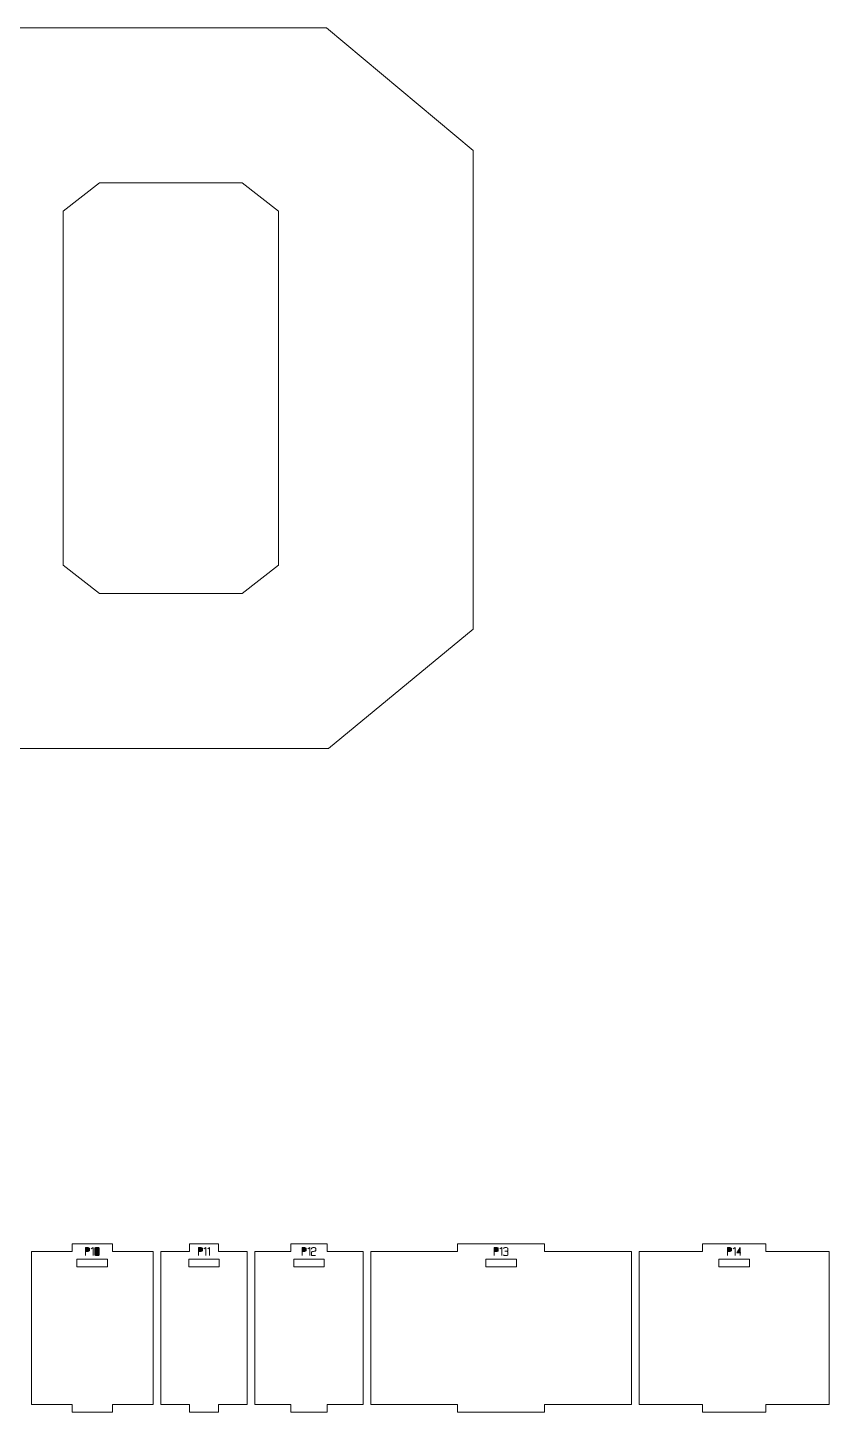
# Model space of a CAD drawing. Header units: centimetres. Extents: x -250 to 250, y -508 to 508.
# Drawn here: x 99.3 to 130.7, y 202.3 to 256.5 of the extents above; entities that cross this region are included whole.
import ezdxf

# ---------------------------------------------------------------- set-up
doc = ezdxf.new("R2010")
doc.units = ezdxf.units.CM
doc.header["$MEASUREMENT"] = 0
doc.layers.add('Capa 1', color=7, linetype='Continuous')

msp = doc.modelspace()

# ---------------------------------------------------------------- hatches: boundary and pattern name
at = {"layer": 'Capa 1', "true_color": 0x3e4095}
h = msp.add_hatch(color=175, dxfattribs=at)
edge = h.paths.add_edge_path()
edge.add_spline(control_points=[(101.63089, 208.56561), (101.65382, 208.56561), (101.67331, 208.56859), (101.68937, 208.57455), (101.70542, 208.58051), (101.71344, 208.58838), (101.71344, 208.59817), (101.71344, 208.59817), (101.71344, 208.68393), (101.71344, 208.68393), (101.71344, 208.69371), (101.70542, 208.70204), (101.68937, 208.70892), (101.67331, 208.7158), (101.65382, 208.71924), (101.63089, 208.71924), (101.63089, 208.71924), (101.55614, 208.71924), (101.55614, 208.71924), (101.55614, 208.71924), (101.55614, 208.56561), (101.55614, 208.56561), (101.55614, 208.56561), (101.63089, 208.56561), (101.63089, 208.56561)], knot_values=[0, 0, 0, 0, 0.125, 0.125, 0.125, 0.25, 0.25, 0.25, 0.375, 0.375, 0.375, 0.5, 0.5, 0.5, 0.625, 0.625, 0.625, 0.75, 0.75, 0.75, 0.875, 0.875, 0.875, 1, 1, 1, 1], degree=3, periodic=1)
h = msp.add_hatch(color=175, dxfattribs=at)
edge = h.paths.add_edge_path()
edge.add_spline(control_points=[(101.55614, 208.4028), (101.55614, 208.4028), (101.55614, 208.71924), (101.55614, 208.71924), (101.55614, 208.71924), (101.63089, 208.71924), (101.63089, 208.71924), (101.65382, 208.71924), (101.67331, 208.7158), (101.68937, 208.70892), (101.70542, 208.70204), (101.71344, 208.69371), (101.71344, 208.68393), (101.71344, 208.68393), (101.71344, 208.59817), (101.71344, 208.59817), (101.71344, 208.58838), (101.70542, 208.58051), (101.68937, 208.57455), (101.67331, 208.56859), (101.65382, 208.56561), (101.63089, 208.56561), (101.63089, 208.56561), (101.55614, 208.56561), (101.55614, 208.56561), (101.55614, 208.56561), (101.55614, 208.4028), (101.55614, 208.4028)], knot_values=[0, 0, 0, 0, 0.11111111, 0.11111111, 0.11111111, 0.22222222, 0.22222222, 0.22222222, 0.33333333, 0.33333333, 0.33333333, 0.44444444, 0.44444444, 0.44444444, 0.55555556, 0.55555556, 0.55555556, 0.66666667, 0.66666667, 0.66666667, 0.77777778, 0.77777778, 0.77777778, 0.88888889, 0.88888889, 0.88888889, 1, 1, 1, 1], degree=3, periodic=1)
h = msp.add_hatch(color=175, dxfattribs=at)
edge = h.paths.add_edge_path()
edge.add_spline(control_points=[(101.8524, 208.7197), (101.8524, 208.7197), (101.77627, 208.66696), (101.77627, 208.66696), (101.77627, 208.66696), (101.8524, 208.7197), (101.8524, 208.7197), (101.8524, 208.7197), (101.8524, 208.4028), (101.8524, 208.4028), (101.8524, 208.4028), (101.8524, 208.7197), (101.8524, 208.7197)], knot_values=[0, 0, 0, 0, 0.25, 0.25, 0.25, 0.5, 0.5, 0.5, 0.75, 0.75, 0.75, 1, 1, 1, 1], degree=3, periodic=1)
h = msp.add_hatch(color=175, dxfattribs=at)
edge = h.paths.add_edge_path()
edge.add_spline(control_points=[(101.92303, 208.42665), (101.92303, 208.41686), (101.9309, 208.41044), (101.94665, 208.40739), (101.96239, 208.40433), (101.98204, 208.4028), (102.00558, 208.4028), (102.02912, 208.4028), (102.04877, 208.40433), (102.06451, 208.40739), (102.08026, 208.41044), (102.08813, 208.41686), (102.08813, 208.42665), (102.08813, 208.42665), (102.08813, 208.69493), (102.08813, 208.69493), (102.08813, 208.70472), (102.08026, 208.71122), (102.06451, 208.71443), (102.04877, 208.71764), (102.02912, 208.71924), (102.00558, 208.71924), (101.98204, 208.71924), (101.96239, 208.71764), (101.94665, 208.71443), (101.9309, 208.71122), (101.92303, 208.70472), (101.92303, 208.69493), (101.92303, 208.69493), (101.92303, 208.42665), (101.92303, 208.42665)], knot_values=[0, 0, 0, 0, 0.1, 0.1, 0.1, 0.2, 0.2, 0.2, 0.3, 0.3, 0.3, 0.4, 0.4, 0.4, 0.5, 0.5, 0.5, 0.6, 0.6, 0.6, 0.7, 0.7, 0.7, 0.8, 0.8, 0.8, 0.9, 0.9, 0.9, 1, 1, 1, 1], degree=3, periodic=1)
h = msp.add_hatch(color=175, dxfattribs=at)
edge = h.paths.add_edge_path()
edge.add_spline(control_points=[(102.08813, 208.42665), (102.08813, 208.41686), (102.08026, 208.41044), (102.06451, 208.40739), (102.04877, 208.40433), (102.02912, 208.4028), (102.00558, 208.4028), (101.98204, 208.4028), (101.96239, 208.40433), (101.94665, 208.40739), (101.9309, 208.41044), (101.92303, 208.41686), (101.92303, 208.42665), (101.92303, 208.42665), (101.92303, 208.69493), (101.92303, 208.69493), (101.92303, 208.70472), (101.9309, 208.71122), (101.94665, 208.71443), (101.96239, 208.71764), (101.98204, 208.71924), (102.00558, 208.71924), (102.02912, 208.71924), (102.04877, 208.71764), (102.06451, 208.71443), (102.08026, 208.71122), (102.08813, 208.70472), (102.08813, 208.69493), (102.08813, 208.69493), (102.08813, 208.42665), (102.08813, 208.42665)], knot_values=[0, 0, 0, 0, 0.1, 0.1, 0.1, 0.2, 0.2, 0.2, 0.3, 0.3, 0.3, 0.4, 0.4, 0.4, 0.5, 0.5, 0.5, 0.6, 0.6, 0.6, 0.7, 0.7, 0.7, 0.8, 0.8, 0.8, 0.9, 0.9, 0.9, 1, 1, 1, 1], degree=3, periodic=1)
h = msp.add_hatch(color=175, dxfattribs=at)
edge = h.paths.add_edge_path()
edge.add_spline(control_points=[(106.05663, 208.56561), (106.07956, 208.56561), (106.09905, 208.56859), (106.11511, 208.57455), (106.13116, 208.58051), (106.13918, 208.58838), (106.13918, 208.59817), (106.13918, 208.59817), (106.13918, 208.68393), (106.13918, 208.68393), (106.13918, 208.69371), (106.13116, 208.70204), (106.11511, 208.70892), (106.09905, 208.7158), (106.07956, 208.71924), (106.05663, 208.71924), (106.05663, 208.71924), (105.98188, 208.71924), (105.98188, 208.71924), (105.98188, 208.71924), (105.98188, 208.56561), (105.98188, 208.56561), (105.98188, 208.56561), (106.05663, 208.56561), (106.05663, 208.56561)], knot_values=[0, 0, 0, 0, 0.125, 0.125, 0.125, 0.25, 0.25, 0.25, 0.375, 0.375, 0.375, 0.5, 0.5, 0.5, 0.625, 0.625, 0.625, 0.75, 0.75, 0.75, 0.875, 0.875, 0.875, 1, 1, 1, 1], degree=3, periodic=1)
h = msp.add_hatch(color=175, dxfattribs=at)
edge = h.paths.add_edge_path()
edge.add_spline(control_points=[(105.98188, 208.4028), (105.98188, 208.4028), (105.98188, 208.71924), (105.98188, 208.71924), (105.98188, 208.71924), (106.05663, 208.71924), (106.05663, 208.71924), (106.07956, 208.71924), (106.09905, 208.7158), (106.11511, 208.70892), (106.13116, 208.70204), (106.13918, 208.69371), (106.13918, 208.68393), (106.13918, 208.68393), (106.13918, 208.59817), (106.13918, 208.59817), (106.13918, 208.58838), (106.13116, 208.58051), (106.11511, 208.57455), (106.09905, 208.56859), (106.07956, 208.56561), (106.05663, 208.56561), (106.05663, 208.56561), (105.98188, 208.56561), (105.98188, 208.56561), (105.98188, 208.56561), (105.98188, 208.4028), (105.98188, 208.4028)], knot_values=[0, 0, 0, 0, 0.11111111, 0.11111111, 0.11111111, 0.22222222, 0.22222222, 0.22222222, 0.33333333, 0.33333333, 0.33333333, 0.44444444, 0.44444444, 0.44444444, 0.55555556, 0.55555556, 0.55555556, 0.66666667, 0.66666667, 0.66666667, 0.77777778, 0.77777778, 0.77777778, 0.88888889, 0.88888889, 0.88888889, 1, 1, 1, 1], degree=3, periodic=1)
h = msp.add_hatch(color=175, dxfattribs=at)
edge = h.paths.add_edge_path()
edge.add_spline(control_points=[(106.27814, 208.7197), (106.27814, 208.7197), (106.20201, 208.66696), (106.20201, 208.66696), (106.20201, 208.66696), (106.27814, 208.7197), (106.27814, 208.7197), (106.27814, 208.7197), (106.27814, 208.4028), (106.27814, 208.4028), (106.27814, 208.4028), (106.27814, 208.7197), (106.27814, 208.7197)], knot_values=[0, 0, 0, 0, 0.25, 0.25, 0.25, 0.5, 0.5, 0.5, 0.75, 0.75, 0.75, 1, 1, 1, 1], degree=3, periodic=1)
h = msp.add_hatch(color=175, dxfattribs=at)
edge = h.paths.add_edge_path()
edge.add_spline(control_points=[(106.4249, 208.7197), (106.4249, 208.7197), (106.34877, 208.66696), (106.34877, 208.66696), (106.34877, 208.66696), (106.4249, 208.7197), (106.4249, 208.7197), (106.4249, 208.7197), (106.4249, 208.4028), (106.4249, 208.4028), (106.4249, 208.4028), (106.4249, 208.7197), (106.4249, 208.7197)], knot_values=[0, 0, 0, 0, 0.25, 0.25, 0.25, 0.5, 0.5, 0.5, 0.75, 0.75, 0.75, 1, 1, 1, 1], degree=3, periodic=1)
h = msp.add_hatch(color=175, dxfattribs=at)
edge = h.paths.add_edge_path()
edge.add_spline(control_points=[(110.12994, 208.56561), (110.15287, 208.56561), (110.17236, 208.56859), (110.18842, 208.57455), (110.20447, 208.58051), (110.21249, 208.58838), (110.21249, 208.59817), (110.21249, 208.59817), (110.21249, 208.68393), (110.21249, 208.68393), (110.21249, 208.69371), (110.20447, 208.70204), (110.18842, 208.70892), (110.17236, 208.7158), (110.15287, 208.71924), (110.12994, 208.71924), (110.12994, 208.71924), (110.05519, 208.71924), (110.05519, 208.71924), (110.05519, 208.71924), (110.05519, 208.56561), (110.05519, 208.56561), (110.05519, 208.56561), (110.12994, 208.56561), (110.12994, 208.56561)], knot_values=[0, 0, 0, 0, 0.125, 0.125, 0.125, 0.25, 0.25, 0.25, 0.375, 0.375, 0.375, 0.5, 0.5, 0.5, 0.625, 0.625, 0.625, 0.75, 0.75, 0.75, 0.875, 0.875, 0.875, 1, 1, 1, 1], degree=3, periodic=1)
h = msp.add_hatch(color=175, dxfattribs=at)
edge = h.paths.add_edge_path()
edge.add_spline(control_points=[(110.05519, 208.4028), (110.05519, 208.4028), (110.05519, 208.71924), (110.05519, 208.71924), (110.05519, 208.71924), (110.12994, 208.71924), (110.12994, 208.71924), (110.15287, 208.71924), (110.17236, 208.7158), (110.18842, 208.70892), (110.20447, 208.70204), (110.21249, 208.69371), (110.21249, 208.68393), (110.21249, 208.68393), (110.21249, 208.59817), (110.21249, 208.59817), (110.21249, 208.58838), (110.20447, 208.58051), (110.18842, 208.57455), (110.17236, 208.56859), (110.15287, 208.56561), (110.12994, 208.56561), (110.12994, 208.56561), (110.05519, 208.56561), (110.05519, 208.56561), (110.05519, 208.56561), (110.05519, 208.4028), (110.05519, 208.4028)], knot_values=[0, 0, 0, 0, 0.11111111, 0.11111111, 0.11111111, 0.22222222, 0.22222222, 0.22222222, 0.33333333, 0.33333333, 0.33333333, 0.44444444, 0.44444444, 0.44444444, 0.55555556, 0.55555556, 0.55555556, 0.66666667, 0.66666667, 0.66666667, 0.77777778, 0.77777778, 0.77777778, 0.88888889, 0.88888889, 0.88888889, 1, 1, 1, 1], degree=3, periodic=1)
h = msp.add_hatch(color=175, dxfattribs=at)
edge = h.paths.add_edge_path()
edge.add_spline(control_points=[(110.35145, 208.7197), (110.35145, 208.7197), (110.27532, 208.66696), (110.27532, 208.66696), (110.27532, 208.66696), (110.35145, 208.7197), (110.35145, 208.7197), (110.35145, 208.7197), (110.35145, 208.4028), (110.35145, 208.4028), (110.35145, 208.4028), (110.35145, 208.7197), (110.35145, 208.7197)], knot_values=[0, 0, 0, 0, 0.25, 0.25, 0.25, 0.5, 0.5, 0.5, 0.75, 0.75, 0.75, 1, 1, 1, 1], degree=3, periodic=1)
h = msp.add_hatch(color=175, dxfattribs=at)
edge = h.paths.add_edge_path()
edge.add_spline(control_points=[(110.42162, 208.4028), (110.42162, 208.4028), (110.42162, 208.53534), (110.42162, 208.53534), (110.42254, 208.54726), (110.43339, 208.55643), (110.45418, 208.56285), (110.46274, 208.56347), (110.47092, 208.56446), (110.47872, 208.56584), (110.48651, 208.56721), (110.49439, 208.56866), (110.50234, 208.57019), (110.51701, 208.57264), (110.52825, 208.57463), (110.53604, 208.57615), (110.54384, 208.57768), (110.55141, 208.57967), (110.55875, 208.58212), (110.5777, 208.58915), (110.58718, 208.59817), (110.58718, 208.60917), (110.58718, 208.60917), (110.58718, 208.68393), (110.58718, 208.68393), (110.58718, 208.69371), (110.57931, 208.70204), (110.56356, 208.70892), (110.54782, 208.7158), (110.52817, 208.71924), (110.50463, 208.71924), (110.48109, 208.71924), (110.46144, 208.7158), (110.4457, 208.70892), (110.42995, 208.70204), (110.42208, 208.69371), (110.42208, 208.68393), (110.42208, 208.68393), (110.42208, 208.66146), (110.42208, 208.66146), (110.42208, 208.66146), (110.42208, 208.68393), (110.42208, 208.68393), (110.42208, 208.69371), (110.42995, 208.70204), (110.4457, 208.70892), (110.46144, 208.7158), (110.48109, 208.71924), (110.50463, 208.71924), (110.52817, 208.71924), (110.54782, 208.7158), (110.56356, 208.70892), (110.57931, 208.70204), (110.58718, 208.69371), (110.58718, 208.68393), (110.58718, 208.68393), (110.58718, 208.60917), (110.58718, 208.60917), (110.58718, 208.59817), (110.5777, 208.58915), (110.55875, 208.58212), (110.55141, 208.57967), (110.54384, 208.57768), (110.53604, 208.57615), (110.52825, 208.57463), (110.51701, 208.57264), (110.50234, 208.57019), (110.49439, 208.56866), (110.48651, 208.56721), (110.47872, 208.56584), (110.47092, 208.56446), (110.46274, 208.56347), (110.45418, 208.56285), (110.43339, 208.55643), (110.42254, 208.54726), (110.42162, 208.53534), (110.42162, 208.53534), (110.42162, 208.4028), (110.42162, 208.4028), (110.42162, 208.4028), (110.57847, 208.4028), (110.57847, 208.4028), (110.57847, 208.4028), (110.42162, 208.4028), (110.42162, 208.4028)], knot_values=[0, 0, 0, 0, 0.03571429, 0.03571429, 0.03571429, 0.07142857, 0.07142857, 0.07142857, 0.10714286, 0.10714286, 0.10714286, 0.14285714, 0.14285714, 0.14285714, 0.17857143, 0.17857143, 0.17857143, 0.21428571, 0.21428571, 0.21428571, 0.25, 0.25, 0.25, 0.28571429, 0.28571429, 0.28571429, 0.32142857, 0.32142857, 0.32142857, 0.35714286, 0.35714286, 0.35714286, 0.39285714, 0.39285714, 0.39285714, 0.42857143, 0.42857143, 0.42857143, 0.46428571, 0.46428571, 0.46428571, 0.5, 0.5, 0.5, 0.53571429, 0.53571429, 0.53571429, 0.57142857, 0.57142857, 0.57142857, 0.60714286, 0.60714286, 0.60714286, 0.64285714, 0.64285714, 0.64285714, 0.67857143, 0.67857143, 0.67857143, 0.71428571, 0.71428571, 0.71428571, 0.75, 0.75, 0.75, 0.78571429, 0.78571429, 0.78571429, 0.82142857, 0.82142857, 0.82142857, 0.85714286, 0.85714286, 0.85714286, 0.89285714, 0.89285714, 0.89285714, 0.92857143, 0.92857143, 0.92857143, 0.96428571, 0.96428571, 0.96428571, 1, 1, 1, 1], degree=3, periodic=1)
h = msp.add_hatch(color=175, dxfattribs=at)
edge = h.paths.add_edge_path()
edge.add_spline(control_points=[(117.66245, 208.56561), (117.68538, 208.56561), (117.70487, 208.56859), (117.72093, 208.57455), (117.73698, 208.58051), (117.745, 208.58838), (117.745, 208.59817), (117.745, 208.59817), (117.745, 208.68393), (117.745, 208.68393), (117.745, 208.69371), (117.73698, 208.70204), (117.72093, 208.70892), (117.70487, 208.7158), (117.68538, 208.71924), (117.66245, 208.71924), (117.66245, 208.71924), (117.5877, 208.71924), (117.5877, 208.71924), (117.5877, 208.71924), (117.5877, 208.56561), (117.5877, 208.56561), (117.5877, 208.56561), (117.66245, 208.56561), (117.66245, 208.56561)], knot_values=[0, 0, 0, 0, 0.125, 0.125, 0.125, 0.25, 0.25, 0.25, 0.375, 0.375, 0.375, 0.5, 0.5, 0.5, 0.625, 0.625, 0.625, 0.75, 0.75, 0.75, 0.875, 0.875, 0.875, 1, 1, 1, 1], degree=3, periodic=1)
h = msp.add_hatch(color=175, dxfattribs=at)
edge = h.paths.add_edge_path()
edge.add_spline(control_points=[(117.5877, 208.4028), (117.5877, 208.4028), (117.5877, 208.71924), (117.5877, 208.71924), (117.5877, 208.71924), (117.66245, 208.71924), (117.66245, 208.71924), (117.68538, 208.71924), (117.70487, 208.7158), (117.72093, 208.70892), (117.73698, 208.70204), (117.745, 208.69371), (117.745, 208.68393), (117.745, 208.68393), (117.745, 208.59817), (117.745, 208.59817), (117.745, 208.58838), (117.73698, 208.58051), (117.72093, 208.57455), (117.70487, 208.56859), (117.68538, 208.56561), (117.66245, 208.56561), (117.66245, 208.56561), (117.5877, 208.56561), (117.5877, 208.56561), (117.5877, 208.56561), (117.5877, 208.4028), (117.5877, 208.4028)], knot_values=[0, 0, 0, 0, 0.11111111, 0.11111111, 0.11111111, 0.22222222, 0.22222222, 0.22222222, 0.33333333, 0.33333333, 0.33333333, 0.44444444, 0.44444444, 0.44444444, 0.55555556, 0.55555556, 0.55555556, 0.66666667, 0.66666667, 0.66666667, 0.77777778, 0.77777778, 0.77777778, 0.88888889, 0.88888889, 0.88888889, 1, 1, 1, 1], degree=3, periodic=1)
h = msp.add_hatch(color=175, dxfattribs=at)
edge = h.paths.add_edge_path()
edge.add_spline(control_points=[(117.88396, 208.7197), (117.88396, 208.7197), (117.80783, 208.66696), (117.80783, 208.66696), (117.80783, 208.66696), (117.88396, 208.7197), (117.88396, 208.7197), (117.88396, 208.7197), (117.88396, 208.4028), (117.88396, 208.4028), (117.88396, 208.4028), (117.88396, 208.7197), (117.88396, 208.7197)], knot_values=[0, 0, 0, 0, 0.25, 0.25, 0.25, 0.5, 0.5, 0.5, 0.75, 0.75, 0.75, 1, 1, 1, 1], degree=3, periodic=1)
h = msp.add_hatch(color=175, dxfattribs=at)
edge = h.paths.add_edge_path()
edge.add_spline(control_points=[(118.03714, 208.4028), (118.0136, 208.4028), (117.99395, 208.40624), (117.97821, 208.41312), (117.96246, 208.42), (117.95459, 208.42833), (117.95459, 208.43811), (117.95459, 208.42833), (117.96246, 208.42), (117.97821, 208.41312), (117.99395, 208.40624), (118.0136, 208.4028), (118.03714, 208.4028), (118.06068, 208.4028), (118.08033, 208.40624), (118.09607, 208.41312), (118.11182, 208.42), (118.11969, 208.42833), (118.11969, 208.43811), (118.11969, 208.43811), (118.11969, 208.5413), (118.11969, 208.5413), (118.11969, 208.54956), (118.11403, 208.55674), (118.10272, 208.56285), (118.09141, 208.56897), (118.05824, 208.5731), (118.0032, 208.57524), (118.05793, 208.5786), (118.0908, 208.58258), (118.1018, 208.58716), (118.11281, 208.59175), (118.11877, 208.59924), (118.11969, 208.60963), (118.11969, 208.60963), (118.11969, 208.68393), (118.11969, 208.68393), (118.11969, 208.69371), (118.11182, 208.70204), (118.09607, 208.70892), (118.08033, 208.7158), (118.06068, 208.71924), (118.03714, 208.71924), (118.0136, 208.71924), (117.99395, 208.7158), (117.97821, 208.70892), (117.96246, 208.70204), (117.95459, 208.69371), (117.95459, 208.68393), (117.95459, 208.69371), (117.96246, 208.70204), (117.97821, 208.70892), (117.99395, 208.7158), (118.0136, 208.71924), (118.03714, 208.71924), (118.06068, 208.71924), (118.08033, 208.7158), (118.09607, 208.70892), (118.11182, 208.70204), (118.11969, 208.69371), (118.11969, 208.68393), (118.11969, 208.68393), (118.11969, 208.60963), (118.11969, 208.60963), (118.11877, 208.59924), (118.11281, 208.59175), (118.1018, 208.58716), (118.0908, 208.58258), (118.05793, 208.5786), (118.0032, 208.57524), (118.05824, 208.5731), (118.09141, 208.56897), (118.10272, 208.56285), (118.11403, 208.55674), (118.11969, 208.54956), (118.11969, 208.5413), (118.11969, 208.5413), (118.11969, 208.43811), (118.11969, 208.43811), (118.11969, 208.42833), (118.11182, 208.42), (118.09607, 208.41312), (118.08033, 208.40624), (118.06068, 208.4028), (118.03714, 208.4028)], knot_values=[0, 0, 0, 0, 0.03571429, 0.03571429, 0.03571429, 0.07142857, 0.07142857, 0.07142857, 0.10714286, 0.10714286, 0.10714286, 0.14285714, 0.14285714, 0.14285714, 0.17857143, 0.17857143, 0.17857143, 0.21428571, 0.21428571, 0.21428571, 0.25, 0.25, 0.25, 0.28571429, 0.28571429, 0.28571429, 0.32142857, 0.32142857, 0.32142857, 0.35714286, 0.35714286, 0.35714286, 0.39285714, 0.39285714, 0.39285714, 0.42857143, 0.42857143, 0.42857143, 0.46428571, 0.46428571, 0.46428571, 0.5, 0.5, 0.5, 0.53571429, 0.53571429, 0.53571429, 0.57142857, 0.57142857, 0.57142857, 0.60714286, 0.60714286, 0.60714286, 0.64285714, 0.64285714, 0.64285714, 0.67857143, 0.67857143, 0.67857143, 0.71428571, 0.71428571, 0.71428571, 0.75, 0.75, 0.75, 0.78571429, 0.78571429, 0.78571429, 0.82142857, 0.82142857, 0.82142857, 0.85714286, 0.85714286, 0.85714286, 0.89285714, 0.89285714, 0.89285714, 0.92857143, 0.92857143, 0.92857143, 0.96428571, 0.96428571, 0.96428571, 1, 1, 1, 1], degree=3, periodic=1)
h = msp.add_hatch(color=175, dxfattribs=at)
edge = h.paths.add_edge_path()
edge.add_spline(control_points=[(126.80803, 208.56561), (126.83096, 208.56561), (126.85045, 208.56859), (126.86651, 208.57455), (126.88256, 208.58051), (126.89058, 208.58838), (126.89058, 208.59817), (126.89058, 208.59817), (126.89058, 208.68393), (126.89058, 208.68393), (126.89058, 208.69371), (126.88256, 208.70204), (126.86651, 208.70892), (126.85045, 208.7158), (126.83096, 208.71924), (126.80803, 208.71924), (126.80803, 208.71924), (126.73328, 208.71924), (126.73328, 208.71924), (126.73328, 208.71924), (126.73328, 208.56561), (126.73328, 208.56561), (126.73328, 208.56561), (126.80803, 208.56561), (126.80803, 208.56561)], knot_values=[0, 0, 0, 0, 0.125, 0.125, 0.125, 0.25, 0.25, 0.25, 0.375, 0.375, 0.375, 0.5, 0.5, 0.5, 0.625, 0.625, 0.625, 0.75, 0.75, 0.75, 0.875, 0.875, 0.875, 1, 1, 1, 1], degree=3, periodic=1)
h = msp.add_hatch(color=175, dxfattribs=at)
edge = h.paths.add_edge_path()
edge.add_spline(control_points=[(126.73328, 208.4028), (126.73328, 208.4028), (126.73328, 208.71924), (126.73328, 208.71924), (126.73328, 208.71924), (126.80803, 208.71924), (126.80803, 208.71924), (126.83096, 208.71924), (126.85045, 208.7158), (126.86651, 208.70892), (126.88256, 208.70204), (126.89058, 208.69371), (126.89058, 208.68393), (126.89058, 208.68393), (126.89058, 208.59817), (126.89058, 208.59817), (126.89058, 208.58838), (126.88256, 208.58051), (126.86651, 208.57455), (126.85045, 208.56859), (126.83096, 208.56561), (126.80803, 208.56561), (126.80803, 208.56561), (126.73328, 208.56561), (126.73328, 208.56561), (126.73328, 208.56561), (126.73328, 208.4028), (126.73328, 208.4028)], knot_values=[0, 0, 0, 0, 0.11111111, 0.11111111, 0.11111111, 0.22222222, 0.22222222, 0.22222222, 0.33333333, 0.33333333, 0.33333333, 0.44444444, 0.44444444, 0.44444444, 0.55555556, 0.55555556, 0.55555556, 0.66666667, 0.66666667, 0.66666667, 0.77777778, 0.77777778, 0.77777778, 0.88888889, 0.88888889, 0.88888889, 1, 1, 1, 1], degree=3, periodic=1)
h = msp.add_hatch(color=175, dxfattribs=at)
edge = h.paths.add_edge_path()
edge.add_spline(control_points=[(127.02954, 208.7197), (127.02954, 208.7197), (126.95341, 208.66696), (126.95341, 208.66696), (126.95341, 208.66696), (127.02954, 208.7197), (127.02954, 208.7197), (127.02954, 208.7197), (127.02954, 208.4028), (127.02954, 208.4028), (127.02954, 208.4028), (127.02954, 208.7197), (127.02954, 208.7197)], knot_values=[0, 0, 0, 0, 0.25, 0.25, 0.25, 0.5, 0.5, 0.5, 0.75, 0.75, 0.75, 1, 1, 1, 1], degree=3, periodic=1)
h = msp.add_hatch(color=175, dxfattribs=at)
edge = h.paths.add_edge_path()
edge.add_spline(control_points=[(127.22996, 208.50736), (127.22996, 208.50736), (127.22996, 208.7197), (127.22996, 208.7197), (127.22996, 208.7197), (127.10017, 208.50736), (127.10017, 208.50736), (127.10017, 208.50736), (127.22996, 208.50736), (127.22996, 208.50736)], knot_values=[0, 0, 0, 0, 0.33333333, 0.33333333, 0.33333333, 0.66666667, 0.66666667, 0.66666667, 1, 1, 1, 1], degree=3, periodic=1)
h = msp.add_hatch(color=175, dxfattribs=at)
edge = h.paths.add_edge_path()
edge.add_spline(control_points=[(127.22996, 208.50736), (127.22996, 208.50736), (127.22996, 208.4028), (127.22996, 208.4028), (127.22996, 208.4028), (127.22996, 208.50736), (127.22996, 208.50736), (127.22996, 208.50736), (127.10017, 208.50736), (127.10017, 208.50736), (127.10017, 208.50736), (127.22996, 208.7197), (127.22996, 208.7197), (127.22996, 208.7197), (127.22996, 208.50736), (127.22996, 208.50736), (127.22996, 208.50736), (127.25977, 208.50736), (127.25977, 208.50736), (127.25977, 208.50736), (127.22996, 208.50736), (127.22996, 208.50736)], knot_values=[0, 0, 0, 0, 0.14285714, 0.14285714, 0.14285714, 0.28571429, 0.28571429, 0.28571429, 0.42857143, 0.42857143, 0.42857143, 0.57142857, 0.57142857, 0.57142857, 0.71428571, 0.71428571, 0.71428571, 0.85714286, 0.85714286, 0.85714286, 1, 1, 1, 1], degree=3, periodic=1)

# ---------------------------------------------------------------- linework, layer by layer
at = {"layer": 'Capa 1', "color": 114, "lineweight": 9}
for points, knots in [([(116.7586, 251.72961), (116.7586, 251.72961), (116.7586, 232.96659), (116.7586, 232.96659), (116.7586, 232.96659), (111.09265, 228.28431), (111.09265, 228.28431), (111.09265, 228.28431), (98.66755, 228.28431), (98.66755, 228.28431), (98.66755, 228.28431), (93.04314, 232.96476), (93.04314, 232.96476), (93.04314, 232.96476), (93.04314, 251.72961), (93.04314, 251.72961), (93.04314, 251.72961), (98.79823, 256.53867), (98.79823, 256.53867), (98.79823, 256.53867), (111.0035, 256.53867), (111.0035, 256.53867), (111.0035, 256.53867), (116.7586, 251.72961), (116.7586, 251.72961)], [0, 0, 0, 0, 0.125, 0.125, 0.125, 0.25, 0.25, 0.25, 0.375, 0.375, 0.375, 0.5, 0.5, 0.5, 0.625, 0.625, 0.625, 0.75, 0.75, 0.75, 0.875, 0.875, 0.875, 1, 1, 1, 1]), ([(100.67523, 235.47235), (100.67523, 235.47235), (102.10512, 234.36021), (102.10512, 234.36021), (102.10512, 234.36021), (107.69661, 234.36021), (107.69661, 234.36021), (107.69661, 234.36021), (109.12651, 235.47235), (109.12651, 235.47235), (109.12651, 235.47235), (109.12651, 249.35063), (109.12651, 249.35063), (109.12651, 249.35063), (107.69661, 250.46277), (107.69661, 250.46277), (107.69661, 250.46277), (102.10512, 250.46277), (102.10512, 250.46277), (102.10512, 250.46277), (100.67523, 249.35063), (100.67523, 249.35063), (100.67523, 249.35063), (100.67523, 235.47235), (100.67523, 235.47235)], [0, 0, 0, 0, 0.125, 0.125, 0.125, 0.25, 0.25, 0.25, 0.375, 0.375, 0.375, 0.5, 0.5, 0.5, 0.625, 0.625, 0.625, 0.75, 0.75, 0.75, 0.875, 0.875, 0.875, 1, 1, 1, 1]), ([(101.63089, 208.56561), (101.65382, 208.56561), (101.67331, 208.56859), (101.68937, 208.57455), (101.70542, 208.58051), (101.71344, 208.58838), (101.71344, 208.59817), (101.71344, 208.59817), (101.71344, 208.68393), (101.71344, 208.68393), (101.71344, 208.69371), (101.70542, 208.70204), (101.68937, 208.70892), (101.67331, 208.7158), (101.65382, 208.71924), (101.63089, 208.71924), (101.63089, 208.71924), (101.55614, 208.71924), (101.55614, 208.71924), (101.55614, 208.71924), (101.55614, 208.56561), (101.55614, 208.56561), (101.55614, 208.56561), (101.63089, 208.56561), (101.63089, 208.56561)], [0, 0, 0, 0, 0.125, 0.125, 0.125, 0.25, 0.25, 0.25, 0.375, 0.375, 0.375, 0.5, 0.5, 0.5, 0.625, 0.625, 0.625, 0.75, 0.75, 0.75, 0.875, 0.875, 0.875, 1, 1, 1, 1]), ([(101.55614, 208.4028), (101.55614, 208.4028), (101.55614, 208.71924), (101.55614, 208.71924), (101.55614, 208.71924), (101.63089, 208.71924), (101.63089, 208.71924), (101.65382, 208.71924), (101.67331, 208.7158), (101.68937, 208.70892), (101.70542, 208.70204), (101.71344, 208.69371), (101.71344, 208.68393), (101.71344, 208.68393), (101.71344, 208.59817), (101.71344, 208.59817), (101.71344, 208.58838), (101.70542, 208.58051), (101.68937, 208.57455), (101.67331, 208.56859), (101.65382, 208.56561), (101.63089, 208.56561), (101.63089, 208.56561), (101.55614, 208.56561), (101.55614, 208.56561), (101.55614, 208.56561), (101.55614, 208.4028), (101.55614, 208.4028)], [0, 0, 0, 0, 0.11111111, 0.11111111, 0.11111111, 0.22222222, 0.22222222, 0.22222222, 0.33333333, 0.33333333, 0.33333333, 0.44444444, 0.44444444, 0.44444444, 0.55555556, 0.55555556, 0.55555556, 0.66666667, 0.66666667, 0.66666667, 0.77777778, 0.77777778, 0.77777778, 0.88888889, 0.88888889, 0.88888889, 1, 1, 1, 1]), ([(101.8524, 208.7197), (101.8524, 208.7197), (101.77627, 208.66696), (101.77627, 208.66696), (101.77627, 208.66696), (101.8524, 208.7197), (101.8524, 208.7197), (101.8524, 208.7197), (101.8524, 208.4028), (101.8524, 208.4028), (101.8524, 208.4028), (101.8524, 208.7197), (101.8524, 208.7197)], [0, 0, 0, 0, 0.25, 0.25, 0.25, 0.5, 0.5, 0.5, 0.75, 0.75, 0.75, 1, 1, 1, 1]), ([(101.92303, 208.42665), (101.92303, 208.41686), (101.9309, 208.41044), (101.94665, 208.40739), (101.96239, 208.40433), (101.98204, 208.4028), (102.00558, 208.4028), (102.02912, 208.4028), (102.04877, 208.40433), (102.06451, 208.40739), (102.08026, 208.41044), (102.08813, 208.41686), (102.08813, 208.42665), (102.08813, 208.42665), (102.08813, 208.69493), (102.08813, 208.69493), (102.08813, 208.70472), (102.08026, 208.71122), (102.06451, 208.71443), (102.04877, 208.71764), (102.02912, 208.71924), (102.00558, 208.71924), (101.98204, 208.71924), (101.96239, 208.71764), (101.94665, 208.71443), (101.9309, 208.71122), (101.92303, 208.70472), (101.92303, 208.69493), (101.92303, 208.69493), (101.92303, 208.42665), (101.92303, 208.42665)], [0, 0, 0, 0, 0.1, 0.1, 0.1, 0.2, 0.2, 0.2, 0.3, 0.3, 0.3, 0.4, 0.4, 0.4, 0.5, 0.5, 0.5, 0.6, 0.6, 0.6, 0.7, 0.7, 0.7, 0.8, 0.8, 0.8, 0.9, 0.9, 0.9, 1, 1, 1, 1]), ([(102.08813, 208.42665), (102.08813, 208.41686), (102.08026, 208.41044), (102.06451, 208.40739), (102.04877, 208.40433), (102.02912, 208.4028), (102.00558, 208.4028), (101.98204, 208.4028), (101.96239, 208.40433), (101.94665, 208.40739), (101.9309, 208.41044), (101.92303, 208.41686), (101.92303, 208.42665), (101.92303, 208.42665), (101.92303, 208.69493), (101.92303, 208.69493), (101.92303, 208.70472), (101.9309, 208.71122), (101.94665, 208.71443), (101.96239, 208.71764), (101.98204, 208.71924), (102.00558, 208.71924), (102.02912, 208.71924), (102.04877, 208.71764), (102.06451, 208.71443), (102.08026, 208.71122), (102.08813, 208.70472), (102.08813, 208.69493), (102.08813, 208.69493), (102.08813, 208.42665), (102.08813, 208.42665)], [0, 0, 0, 0, 0.1, 0.1, 0.1, 0.2, 0.2, 0.2, 0.3, 0.3, 0.3, 0.4, 0.4, 0.4, 0.5, 0.5, 0.5, 0.6, 0.6, 0.6, 0.7, 0.7, 0.7, 0.8, 0.8, 0.8, 0.9, 0.9, 0.9, 1, 1, 1, 1]), ([(106.05663, 208.56561), (106.07956, 208.56561), (106.09905, 208.56859), (106.11511, 208.57455), (106.13116, 208.58051), (106.13918, 208.58838), (106.13918, 208.59817), (106.13918, 208.59817), (106.13918, 208.68393), (106.13918, 208.68393), (106.13918, 208.69371), (106.13116, 208.70204), (106.11511, 208.70892), (106.09905, 208.7158), (106.07956, 208.71924), (106.05663, 208.71924), (106.05663, 208.71924), (105.98188, 208.71924), (105.98188, 208.71924), (105.98188, 208.71924), (105.98188, 208.56561), (105.98188, 208.56561), (105.98188, 208.56561), (106.05663, 208.56561), (106.05663, 208.56561)], [0, 0, 0, 0, 0.125, 0.125, 0.125, 0.25, 0.25, 0.25, 0.375, 0.375, 0.375, 0.5, 0.5, 0.5, 0.625, 0.625, 0.625, 0.75, 0.75, 0.75, 0.875, 0.875, 0.875, 1, 1, 1, 1]), ([(105.98188, 208.4028), (105.98188, 208.4028), (105.98188, 208.71924), (105.98188, 208.71924), (105.98188, 208.71924), (106.05663, 208.71924), (106.05663, 208.71924), (106.07956, 208.71924), (106.09905, 208.7158), (106.11511, 208.70892), (106.13116, 208.70204), (106.13918, 208.69371), (106.13918, 208.68393), (106.13918, 208.68393), (106.13918, 208.59817), (106.13918, 208.59817), (106.13918, 208.58838), (106.13116, 208.58051), (106.11511, 208.57455), (106.09905, 208.56859), (106.07956, 208.56561), (106.05663, 208.56561), (106.05663, 208.56561), (105.98188, 208.56561), (105.98188, 208.56561), (105.98188, 208.56561), (105.98188, 208.4028), (105.98188, 208.4028)], [0, 0, 0, 0, 0.11111111, 0.11111111, 0.11111111, 0.22222222, 0.22222222, 0.22222222, 0.33333333, 0.33333333, 0.33333333, 0.44444444, 0.44444444, 0.44444444, 0.55555556, 0.55555556, 0.55555556, 0.66666667, 0.66666667, 0.66666667, 0.77777778, 0.77777778, 0.77777778, 0.88888889, 0.88888889, 0.88888889, 1, 1, 1, 1]), ([(106.27814, 208.7197), (106.27814, 208.7197), (106.20201, 208.66696), (106.20201, 208.66696), (106.20201, 208.66696), (106.27814, 208.7197), (106.27814, 208.7197), (106.27814, 208.7197), (106.27814, 208.4028), (106.27814, 208.4028), (106.27814, 208.4028), (106.27814, 208.7197), (106.27814, 208.7197)], [0, 0, 0, 0, 0.25, 0.25, 0.25, 0.5, 0.5, 0.5, 0.75, 0.75, 0.75, 1, 1, 1, 1]), ([(106.4249, 208.7197), (106.4249, 208.7197), (106.34877, 208.66696), (106.34877, 208.66696), (106.34877, 208.66696), (106.4249, 208.7197), (106.4249, 208.7197), (106.4249, 208.7197), (106.4249, 208.4028), (106.4249, 208.4028), (106.4249, 208.4028), (106.4249, 208.7197), (106.4249, 208.7197)], [0, 0, 0, 0, 0.25, 0.25, 0.25, 0.5, 0.5, 0.5, 0.75, 0.75, 0.75, 1, 1, 1, 1]), ([(110.12994, 208.56561), (110.15287, 208.56561), (110.17236, 208.56859), (110.18842, 208.57455), (110.20447, 208.58051), (110.21249, 208.58838), (110.21249, 208.59817), (110.21249, 208.59817), (110.21249, 208.68393), (110.21249, 208.68393), (110.21249, 208.69371), (110.20447, 208.70204), (110.18842, 208.70892), (110.17236, 208.7158), (110.15287, 208.71924), (110.12994, 208.71924), (110.12994, 208.71924), (110.05519, 208.71924), (110.05519, 208.71924), (110.05519, 208.71924), (110.05519, 208.56561), (110.05519, 208.56561), (110.05519, 208.56561), (110.12994, 208.56561), (110.12994, 208.56561)], [0, 0, 0, 0, 0.125, 0.125, 0.125, 0.25, 0.25, 0.25, 0.375, 0.375, 0.375, 0.5, 0.5, 0.5, 0.625, 0.625, 0.625, 0.75, 0.75, 0.75, 0.875, 0.875, 0.875, 1, 1, 1, 1]), ([(110.05519, 208.4028), (110.05519, 208.4028), (110.05519, 208.71924), (110.05519, 208.71924), (110.05519, 208.71924), (110.12994, 208.71924), (110.12994, 208.71924), (110.15287, 208.71924), (110.17236, 208.7158), (110.18842, 208.70892), (110.20447, 208.70204), (110.21249, 208.69371), (110.21249, 208.68393), (110.21249, 208.68393), (110.21249, 208.59817), (110.21249, 208.59817), (110.21249, 208.58838), (110.20447, 208.58051), (110.18842, 208.57455), (110.17236, 208.56859), (110.15287, 208.56561), (110.12994, 208.56561), (110.12994, 208.56561), (110.05519, 208.56561), (110.05519, 208.56561), (110.05519, 208.56561), (110.05519, 208.4028), (110.05519, 208.4028)], [0, 0, 0, 0, 0.11111111, 0.11111111, 0.11111111, 0.22222222, 0.22222222, 0.22222222, 0.33333333, 0.33333333, 0.33333333, 0.44444444, 0.44444444, 0.44444444, 0.55555556, 0.55555556, 0.55555556, 0.66666667, 0.66666667, 0.66666667, 0.77777778, 0.77777778, 0.77777778, 0.88888889, 0.88888889, 0.88888889, 1, 1, 1, 1]), ([(110.35145, 208.7197), (110.35145, 208.7197), (110.27532, 208.66696), (110.27532, 208.66696), (110.27532, 208.66696), (110.35145, 208.7197), (110.35145, 208.7197), (110.35145, 208.7197), (110.35145, 208.4028), (110.35145, 208.4028), (110.35145, 208.4028), (110.35145, 208.7197), (110.35145, 208.7197)], [0, 0, 0, 0, 0.25, 0.25, 0.25, 0.5, 0.5, 0.5, 0.75, 0.75, 0.75, 1, 1, 1, 1]), ([(110.42162, 208.4028), (110.42162, 208.4028), (110.42162, 208.53534), (110.42162, 208.53534), (110.42254, 208.54726), (110.43339, 208.55643), (110.45418, 208.56285), (110.46274, 208.56347), (110.47092, 208.56446), (110.47872, 208.56584), (110.48651, 208.56721), (110.49439, 208.56866), (110.50234, 208.57019), (110.51701, 208.57264), (110.52825, 208.57463), (110.53604, 208.57615), (110.54384, 208.57768), (110.55141, 208.57967), (110.55875, 208.58212), (110.5777, 208.58915), (110.58718, 208.59817), (110.58718, 208.60917), (110.58718, 208.60917), (110.58718, 208.68393), (110.58718, 208.68393), (110.58718, 208.69371), (110.57931, 208.70204), (110.56356, 208.70892), (110.54782, 208.7158), (110.52817, 208.71924), (110.50463, 208.71924), (110.48109, 208.71924), (110.46144, 208.7158), (110.4457, 208.70892), (110.42995, 208.70204), (110.42208, 208.69371), (110.42208, 208.68393), (110.42208, 208.68393), (110.42208, 208.66146), (110.42208, 208.66146), (110.42208, 208.66146), (110.42208, 208.68393), (110.42208, 208.68393), (110.42208, 208.69371), (110.42995, 208.70204), (110.4457, 208.70892), (110.46144, 208.7158), (110.48109, 208.71924), (110.50463, 208.71924), (110.52817, 208.71924), (110.54782, 208.7158), (110.56356, 208.70892), (110.57931, 208.70204), (110.58718, 208.69371), (110.58718, 208.68393), (110.58718, 208.68393), (110.58718, 208.60917), (110.58718, 208.60917), (110.58718, 208.59817), (110.5777, 208.58915), (110.55875, 208.58212), (110.55141, 208.57967), (110.54384, 208.57768), (110.53604, 208.57615), (110.52825, 208.57463), (110.51701, 208.57264), (110.50234, 208.57019), (110.49439, 208.56866), (110.48651, 208.56721), (110.47872, 208.56584), (110.47092, 208.56446), (110.46274, 208.56347), (110.45418, 208.56285), (110.43339, 208.55643), (110.42254, 208.54726), (110.42162, 208.53534), (110.42162, 208.53534), (110.42162, 208.4028), (110.42162, 208.4028), (110.42162, 208.4028), (110.57847, 208.4028), (110.57847, 208.4028), (110.57847, 208.4028), (110.42162, 208.4028), (110.42162, 208.4028)], [0, 0, 0, 0, 0.03571429, 0.03571429, 0.03571429, 0.07142857, 0.07142857, 0.07142857, 0.10714286, 0.10714286, 0.10714286, 0.14285714, 0.14285714, 0.14285714, 0.17857143, 0.17857143, 0.17857143, 0.21428571, 0.21428571, 0.21428571, 0.25, 0.25, 0.25, 0.28571429, 0.28571429, 0.28571429, 0.32142857, 0.32142857, 0.32142857, 0.35714286, 0.35714286, 0.35714286, 0.39285714, 0.39285714, 0.39285714, 0.42857143, 0.42857143, 0.42857143, 0.46428571, 0.46428571, 0.46428571, 0.5, 0.5, 0.5, 0.53571429, 0.53571429, 0.53571429, 0.57142857, 0.57142857, 0.57142857, 0.60714286, 0.60714286, 0.60714286, 0.64285714, 0.64285714, 0.64285714, 0.67857143, 0.67857143, 0.67857143, 0.71428571, 0.71428571, 0.71428571, 0.75, 0.75, 0.75, 0.78571429, 0.78571429, 0.78571429, 0.82142857, 0.82142857, 0.82142857, 0.85714286, 0.85714286, 0.85714286, 0.89285714, 0.89285714, 0.89285714, 0.92857143, 0.92857143, 0.92857143, 0.96428571, 0.96428571, 0.96428571, 1, 1, 1, 1]), ([(117.66245, 208.56561), (117.68538, 208.56561), (117.70487, 208.56859), (117.72093, 208.57455), (117.73698, 208.58051), (117.745, 208.58838), (117.745, 208.59817), (117.745, 208.59817), (117.745, 208.68393), (117.745, 208.68393), (117.745, 208.69371), (117.73698, 208.70204), (117.72093, 208.70892), (117.70487, 208.7158), (117.68538, 208.71924), (117.66245, 208.71924), (117.66245, 208.71924), (117.5877, 208.71924), (117.5877, 208.71924), (117.5877, 208.71924), (117.5877, 208.56561), (117.5877, 208.56561), (117.5877, 208.56561), (117.66245, 208.56561), (117.66245, 208.56561)], [0, 0, 0, 0, 0.125, 0.125, 0.125, 0.25, 0.25, 0.25, 0.375, 0.375, 0.375, 0.5, 0.5, 0.5, 0.625, 0.625, 0.625, 0.75, 0.75, 0.75, 0.875, 0.875, 0.875, 1, 1, 1, 1]), ([(117.5877, 208.4028), (117.5877, 208.4028), (117.5877, 208.71924), (117.5877, 208.71924), (117.5877, 208.71924), (117.66245, 208.71924), (117.66245, 208.71924), (117.68538, 208.71924), (117.70487, 208.7158), (117.72093, 208.70892), (117.73698, 208.70204), (117.745, 208.69371), (117.745, 208.68393), (117.745, 208.68393), (117.745, 208.59817), (117.745, 208.59817), (117.745, 208.58838), (117.73698, 208.58051), (117.72093, 208.57455), (117.70487, 208.56859), (117.68538, 208.56561), (117.66245, 208.56561), (117.66245, 208.56561), (117.5877, 208.56561), (117.5877, 208.56561), (117.5877, 208.56561), (117.5877, 208.4028), (117.5877, 208.4028)], [0, 0, 0, 0, 0.11111111, 0.11111111, 0.11111111, 0.22222222, 0.22222222, 0.22222222, 0.33333333, 0.33333333, 0.33333333, 0.44444444, 0.44444444, 0.44444444, 0.55555556, 0.55555556, 0.55555556, 0.66666667, 0.66666667, 0.66666667, 0.77777778, 0.77777778, 0.77777778, 0.88888889, 0.88888889, 0.88888889, 1, 1, 1, 1]), ([(117.88396, 208.7197), (117.88396, 208.7197), (117.80783, 208.66696), (117.80783, 208.66696), (117.80783, 208.66696), (117.88396, 208.7197), (117.88396, 208.7197), (117.88396, 208.7197), (117.88396, 208.4028), (117.88396, 208.4028), (117.88396, 208.4028), (117.88396, 208.7197), (117.88396, 208.7197)], [0, 0, 0, 0, 0.25, 0.25, 0.25, 0.5, 0.5, 0.5, 0.75, 0.75, 0.75, 1, 1, 1, 1]), ([(118.03714, 208.4028), (118.0136, 208.4028), (117.99395, 208.40624), (117.97821, 208.41312), (117.96246, 208.42), (117.95459, 208.42833), (117.95459, 208.43811), (117.95459, 208.42833), (117.96246, 208.42), (117.97821, 208.41312), (117.99395, 208.40624), (118.0136, 208.4028), (118.03714, 208.4028), (118.06068, 208.4028), (118.08033, 208.40624), (118.09607, 208.41312), (118.11182, 208.42), (118.11969, 208.42833), (118.11969, 208.43811), (118.11969, 208.43811), (118.11969, 208.5413), (118.11969, 208.5413), (118.11969, 208.54956), (118.11403, 208.55674), (118.10272, 208.56285), (118.09141, 208.56897), (118.05824, 208.5731), (118.0032, 208.57524), (118.05793, 208.5786), (118.0908, 208.58258), (118.1018, 208.58716), (118.11281, 208.59175), (118.11877, 208.59924), (118.11969, 208.60963), (118.11969, 208.60963), (118.11969, 208.68393), (118.11969, 208.68393), (118.11969, 208.69371), (118.11182, 208.70204), (118.09607, 208.70892), (118.08033, 208.7158), (118.06068, 208.71924), (118.03714, 208.71924), (118.0136, 208.71924), (117.99395, 208.7158), (117.97821, 208.70892), (117.96246, 208.70204), (117.95459, 208.69371), (117.95459, 208.68393), (117.95459, 208.69371), (117.96246, 208.70204), (117.97821, 208.70892), (117.99395, 208.7158), (118.0136, 208.71924), (118.03714, 208.71924), (118.06068, 208.71924), (118.08033, 208.7158), (118.09607, 208.70892), (118.11182, 208.70204), (118.11969, 208.69371), (118.11969, 208.68393), (118.11969, 208.68393), (118.11969, 208.60963), (118.11969, 208.60963), (118.11877, 208.59924), (118.11281, 208.59175), (118.1018, 208.58716), (118.0908, 208.58258), (118.05793, 208.5786), (118.0032, 208.57524), (118.05824, 208.5731), (118.09141, 208.56897), (118.10272, 208.56285), (118.11403, 208.55674), (118.11969, 208.54956), (118.11969, 208.5413), (118.11969, 208.5413), (118.11969, 208.43811), (118.11969, 208.43811), (118.11969, 208.42833), (118.11182, 208.42), (118.09607, 208.41312), (118.08033, 208.40624), (118.06068, 208.4028), (118.03714, 208.4028)], [0, 0, 0, 0, 0.03571429, 0.03571429, 0.03571429, 0.07142857, 0.07142857, 0.07142857, 0.10714286, 0.10714286, 0.10714286, 0.14285714, 0.14285714, 0.14285714, 0.17857143, 0.17857143, 0.17857143, 0.21428571, 0.21428571, 0.21428571, 0.25, 0.25, 0.25, 0.28571429, 0.28571429, 0.28571429, 0.32142857, 0.32142857, 0.32142857, 0.35714286, 0.35714286, 0.35714286, 0.39285714, 0.39285714, 0.39285714, 0.42857143, 0.42857143, 0.42857143, 0.46428571, 0.46428571, 0.46428571, 0.5, 0.5, 0.5, 0.53571429, 0.53571429, 0.53571429, 0.57142857, 0.57142857, 0.57142857, 0.60714286, 0.60714286, 0.60714286, 0.64285714, 0.64285714, 0.64285714, 0.67857143, 0.67857143, 0.67857143, 0.71428571, 0.71428571, 0.71428571, 0.75, 0.75, 0.75, 0.78571429, 0.78571429, 0.78571429, 0.82142857, 0.82142857, 0.82142857, 0.85714286, 0.85714286, 0.85714286, 0.89285714, 0.89285714, 0.89285714, 0.92857143, 0.92857143, 0.92857143, 0.96428571, 0.96428571, 0.96428571, 1, 1, 1, 1]), ([(126.80803, 208.56561), (126.83096, 208.56561), (126.85045, 208.56859), (126.86651, 208.57455), (126.88256, 208.58051), (126.89058, 208.58838), (126.89058, 208.59817), (126.89058, 208.59817), (126.89058, 208.68393), (126.89058, 208.68393), (126.89058, 208.69371), (126.88256, 208.70204), (126.86651, 208.70892), (126.85045, 208.7158), (126.83096, 208.71924), (126.80803, 208.71924), (126.80803, 208.71924), (126.73328, 208.71924), (126.73328, 208.71924), (126.73328, 208.71924), (126.73328, 208.56561), (126.73328, 208.56561), (126.73328, 208.56561), (126.80803, 208.56561), (126.80803, 208.56561)], [0, 0, 0, 0, 0.125, 0.125, 0.125, 0.25, 0.25, 0.25, 0.375, 0.375, 0.375, 0.5, 0.5, 0.5, 0.625, 0.625, 0.625, 0.75, 0.75, 0.75, 0.875, 0.875, 0.875, 1, 1, 1, 1]), ([(126.73328, 208.4028), (126.73328, 208.4028), (126.73328, 208.71924), (126.73328, 208.71924), (126.73328, 208.71924), (126.80803, 208.71924), (126.80803, 208.71924), (126.83096, 208.71924), (126.85045, 208.7158), (126.86651, 208.70892), (126.88256, 208.70204), (126.89058, 208.69371), (126.89058, 208.68393), (126.89058, 208.68393), (126.89058, 208.59817), (126.89058, 208.59817), (126.89058, 208.58838), (126.88256, 208.58051), (126.86651, 208.57455), (126.85045, 208.56859), (126.83096, 208.56561), (126.80803, 208.56561), (126.80803, 208.56561), (126.73328, 208.56561), (126.73328, 208.56561), (126.73328, 208.56561), (126.73328, 208.4028), (126.73328, 208.4028)], [0, 0, 0, 0, 0.11111111, 0.11111111, 0.11111111, 0.22222222, 0.22222222, 0.22222222, 0.33333333, 0.33333333, 0.33333333, 0.44444444, 0.44444444, 0.44444444, 0.55555556, 0.55555556, 0.55555556, 0.66666667, 0.66666667, 0.66666667, 0.77777778, 0.77777778, 0.77777778, 0.88888889, 0.88888889, 0.88888889, 1, 1, 1, 1]), ([(127.02954, 208.7197), (127.02954, 208.7197), (126.95341, 208.66696), (126.95341, 208.66696), (126.95341, 208.66696), (127.02954, 208.7197), (127.02954, 208.7197), (127.02954, 208.7197), (127.02954, 208.4028), (127.02954, 208.4028), (127.02954, 208.4028), (127.02954, 208.7197), (127.02954, 208.7197)], [0, 0, 0, 0, 0.25, 0.25, 0.25, 0.5, 0.5, 0.5, 0.75, 0.75, 0.75, 1, 1, 1, 1]), ([(127.22996, 208.50736), (127.22996, 208.50736), (127.22996, 208.7197), (127.22996, 208.7197), (127.22996, 208.7197), (127.10017, 208.50736), (127.10017, 208.50736), (127.10017, 208.50736), (127.22996, 208.50736), (127.22996, 208.50736)], [0, 0, 0, 0, 0.33333333, 0.33333333, 0.33333333, 0.66666667, 0.66666667, 0.66666667, 1, 1, 1, 1]), ([(127.22996, 208.50736), (127.22996, 208.50736), (127.22996, 208.4028), (127.22996, 208.4028), (127.22996, 208.4028), (127.22996, 208.50736), (127.22996, 208.50736), (127.22996, 208.50736), (127.10017, 208.50736), (127.10017, 208.50736), (127.10017, 208.50736), (127.22996, 208.7197), (127.22996, 208.7197), (127.22996, 208.7197), (127.22996, 208.50736), (127.22996, 208.50736), (127.22996, 208.50736), (127.25977, 208.50736), (127.25977, 208.50736), (127.25977, 208.50736), (127.22996, 208.50736), (127.22996, 208.50736)], [0, 0, 0, 0, 0.14285714, 0.14285714, 0.14285714, 0.28571429, 0.28571429, 0.28571429, 0.42857143, 0.42857143, 0.42857143, 0.57142857, 0.57142857, 0.57142857, 0.71428571, 0.71428571, 0.71428571, 0.85714286, 0.85714286, 0.85714286, 1, 1, 1, 1])]:
    msp.add_open_spline(points, degree=3, knots=knots, dxfattribs=at)
at = {"layer": 'Capa 1', "color": 240, "lineweight": 9}
for points, knots in [([(99.43947, 208.56), (99.43947, 208.56), (99.43947, 202.56), (99.43947, 202.56), (99.43947, 202.56), (101.02792, 202.56), (101.02792, 202.56), (101.02792, 202.56), (101.02792, 202.26), (101.02792, 202.26), (101.02792, 202.26), (102.61637, 202.26), (102.61637, 202.26), (102.61637, 202.26), (102.61637, 202.56), (102.61637, 202.56), (102.61637, 202.56), (104.20481, 202.56), (104.20481, 202.56), (104.20481, 202.56), (104.20481, 208.56), (104.20481, 208.56), (104.20481, 208.56), (102.61637, 208.56), (102.61637, 208.56), (102.61637, 208.56), (102.61637, 208.86), (102.61637, 208.86), (102.61637, 208.86), (101.02792, 208.86), (101.02792, 208.86), (101.02792, 208.86), (101.02792, 208.56), (101.02792, 208.56), (101.02792, 208.56), (99.43947, 208.56), (99.43947, 208.56)], [0, 0, 0, 0, 0.08333333, 0.08333333, 0.08333333, 0.16666667, 0.16666667, 0.16666667, 0.25, 0.25, 0.25, 0.33333333, 0.33333333, 0.33333333, 0.41666667, 0.41666667, 0.41666667, 0.5, 0.5, 0.5, 0.58333333, 0.58333333, 0.58333333, 0.66666667, 0.66666667, 0.66666667, 0.75, 0.75, 0.75, 0.83333333, 0.83333333, 0.83333333, 0.91666667, 0.91666667, 0.91666667, 1, 1, 1, 1]), ([(104.50481, 208.56), (104.50481, 208.56), (104.50481, 202.56), (104.50481, 202.56), (104.50481, 202.56), (105.63719, 202.56), (105.63719, 202.56), (105.63719, 202.56), (105.63719, 202.26), (105.63719, 202.26), (105.63719, 202.26), (106.76958, 202.26), (106.76958, 202.26), (106.76958, 202.26), (106.76958, 202.56), (106.76958, 202.56), (106.76958, 202.56), (107.90196, 202.56), (107.90196, 202.56), (107.90196, 202.56), (107.90196, 208.56), (107.90196, 208.56), (107.90196, 208.56), (106.76958, 208.56), (106.76958, 208.56), (106.76958, 208.56), (106.76958, 208.86), (106.76958, 208.86), (106.76958, 208.86), (105.63719, 208.86), (105.63719, 208.86), (105.63719, 208.86), (105.63719, 208.56), (105.63719, 208.56), (105.63719, 208.56), (104.50481, 208.56), (104.50481, 208.56)], [0, 0, 0, 0, 0.08333333, 0.08333333, 0.08333333, 0.16666667, 0.16666667, 0.16666667, 0.25, 0.25, 0.25, 0.33333333, 0.33333333, 0.33333333, 0.41666667, 0.41666667, 0.41666667, 0.5, 0.5, 0.5, 0.58333333, 0.58333333, 0.58333333, 0.66666667, 0.66666667, 0.66666667, 0.75, 0.75, 0.75, 0.83333333, 0.83333333, 0.83333333, 0.91666667, 0.91666667, 0.91666667, 1, 1, 1, 1]), ([(108.20196, 208.56), (108.20196, 208.56), (108.20196, 202.56), (108.20196, 202.56), (108.20196, 202.56), (109.61478, 202.56), (109.61478, 202.56), (109.61478, 202.56), (109.61478, 202.26), (109.61478, 202.26), (109.61478, 202.26), (111.0276, 202.26), (111.0276, 202.26), (111.0276, 202.26), (111.0276, 202.56), (111.0276, 202.56), (111.0276, 202.56), (112.44042, 202.56), (112.44042, 202.56), (112.44042, 202.56), (112.44042, 208.56), (112.44042, 208.56), (112.44042, 208.56), (111.0276, 208.56), (111.0276, 208.56), (111.0276, 208.56), (111.0276, 208.86), (111.0276, 208.86), (111.0276, 208.86), (109.61478, 208.86), (109.61478, 208.86), (109.61478, 208.86), (109.61478, 208.56), (109.61478, 208.56), (109.61478, 208.56), (108.20196, 208.56), (108.20196, 208.56)], [0, 0, 0, 0, 0.08333333, 0.08333333, 0.08333333, 0.16666667, 0.16666667, 0.16666667, 0.25, 0.25, 0.25, 0.33333333, 0.33333333, 0.33333333, 0.41666667, 0.41666667, 0.41666667, 0.5, 0.5, 0.5, 0.58333333, 0.58333333, 0.58333333, 0.66666667, 0.66666667, 0.66666667, 0.75, 0.75, 0.75, 0.83333333, 0.83333333, 0.83333333, 0.91666667, 0.91666667, 0.91666667, 1, 1, 1, 1]), ([(112.74042, 208.56), (112.74042, 208.56), (112.74042, 202.56), (112.74042, 202.56), (112.74042, 202.56), (116.14927, 202.56), (116.14927, 202.56), (116.14927, 202.56), (116.14927, 202.26), (116.14927, 202.26), (116.14927, 202.26), (119.55812, 202.26), (119.55812, 202.26), (119.55812, 202.26), (119.55812, 202.56), (119.55812, 202.56), (119.55812, 202.56), (122.96698, 202.56), (122.96698, 202.56), (122.96698, 202.56), (122.96698, 208.56), (122.96698, 208.56), (122.96698, 208.56), (119.55812, 208.56), (119.55812, 208.56), (119.55812, 208.56), (119.55812, 208.86), (119.55812, 208.86), (119.55812, 208.86), (116.14927, 208.86), (116.14927, 208.86), (116.14927, 208.86), (116.14927, 208.56), (116.14927, 208.56), (116.14927, 208.56), (112.74042, 208.56), (112.74042, 208.56)], [0, 0, 0, 0, 0.08333333, 0.08333333, 0.08333333, 0.16666667, 0.16666667, 0.16666667, 0.25, 0.25, 0.25, 0.33333333, 0.33333333, 0.33333333, 0.41666667, 0.41666667, 0.41666667, 0.5, 0.5, 0.5, 0.58333333, 0.58333333, 0.58333333, 0.66666667, 0.66666667, 0.66666667, 0.75, 0.75, 0.75, 0.83333333, 0.83333333, 0.83333333, 0.91666667, 0.91666667, 0.91666667, 1, 1, 1, 1]), ([(123.26698, 208.56), (123.26698, 208.56), (123.26698, 202.56), (123.26698, 202.56), (123.26698, 202.56), (125.75334, 202.56), (125.75334, 202.56), (125.75334, 202.56), (125.75334, 202.26), (125.75334, 202.26), (125.75334, 202.26), (128.23971, 202.26), (128.23971, 202.26), (128.23971, 202.26), (128.23971, 202.56), (128.23971, 202.56), (128.23971, 202.56), (130.72608, 202.56), (130.72608, 202.56), (130.72608, 202.56), (130.72608, 208.56), (130.72608, 208.56), (130.72608, 208.56), (128.23971, 208.56), (128.23971, 208.56), (128.23971, 208.56), (128.23971, 208.86), (128.23971, 208.86), (128.23971, 208.86), (125.75334, 208.86), (125.75334, 208.86), (125.75334, 208.86), (125.75334, 208.56), (125.75334, 208.56), (125.75334, 208.56), (123.26698, 208.56), (123.26698, 208.56)], [0, 0, 0, 0, 0.08333333, 0.08333333, 0.08333333, 0.16666667, 0.16666667, 0.16666667, 0.25, 0.25, 0.25, 0.33333333, 0.33333333, 0.33333333, 0.41666667, 0.41666667, 0.41666667, 0.5, 0.5, 0.5, 0.58333333, 0.58333333, 0.58333333, 0.66666667, 0.66666667, 0.66666667, 0.75, 0.75, 0.75, 0.83333333, 0.83333333, 0.83333333, 0.91666667, 0.91666667, 0.91666667, 1, 1, 1, 1]), ([(101.22214, 207.96037), (101.22214, 207.96037), (102.42214, 207.96037), (102.42214, 207.96037), (102.42214, 207.96037), (102.42214, 208.26037), (102.42214, 208.26037), (102.42214, 208.26037), (101.22214, 208.26037), (101.22214, 208.26037), (101.22214, 208.26037), (101.22214, 207.96037), (101.22214, 207.96037)], [0, 0, 0, 0, 0.25, 0.25, 0.25, 0.5, 0.5, 0.5, 0.75, 0.75, 0.75, 1, 1, 1, 1]), ([(105.60339, 207.96037), (105.60339, 207.96037), (106.80339, 207.96037), (106.80339, 207.96037), (106.80339, 207.96037), (106.80339, 208.26037), (106.80339, 208.26037), (106.80339, 208.26037), (105.60339, 208.26037), (105.60339, 208.26037), (105.60339, 208.26037), (105.60339, 207.96037), (105.60339, 207.96037)], [0, 0, 0, 0, 0.25, 0.25, 0.25, 0.5, 0.5, 0.5, 0.75, 0.75, 0.75, 1, 1, 1, 1]), ([(109.72119, 207.96037), (109.72119, 207.96037), (110.92119, 207.96037), (110.92119, 207.96037), (110.92119, 207.96037), (110.92119, 208.26037), (110.92119, 208.26037), (110.92119, 208.26037), (109.72119, 208.26037), (109.72119, 208.26037), (109.72119, 208.26037), (109.72119, 207.96037), (109.72119, 207.96037)], [0, 0, 0, 0, 0.25, 0.25, 0.25, 0.5, 0.5, 0.5, 0.75, 0.75, 0.75, 1, 1, 1, 1]), ([(117.2537, 207.96037), (117.2537, 207.96037), (118.4537, 207.96037), (118.4537, 207.96037), (118.4537, 207.96037), (118.4537, 208.26037), (118.4537, 208.26037), (118.4537, 208.26037), (117.2537, 208.26037), (117.2537, 208.26037), (117.2537, 208.26037), (117.2537, 207.96037), (117.2537, 207.96037)], [0, 0, 0, 0, 0.25, 0.25, 0.25, 0.5, 0.5, 0.5, 0.75, 0.75, 0.75, 1, 1, 1, 1]), ([(126.39653, 207.96037), (126.39653, 207.96037), (127.59653, 207.96037), (127.59653, 207.96037), (127.59653, 207.96037), (127.59653, 208.26037), (127.59653, 208.26037), (127.59653, 208.26037), (126.39653, 208.26037), (126.39653, 208.26037), (126.39653, 208.26037), (126.39653, 207.96037), (126.39653, 207.96037)], [0, 0, 0, 0, 0.25, 0.25, 0.25, 0.5, 0.5, 0.5, 0.75, 0.75, 0.75, 1, 1, 1, 1])]:
    msp.add_open_spline(points, degree=3, knots=knots, dxfattribs=at)

doc.saveas('drawing.dxf')
